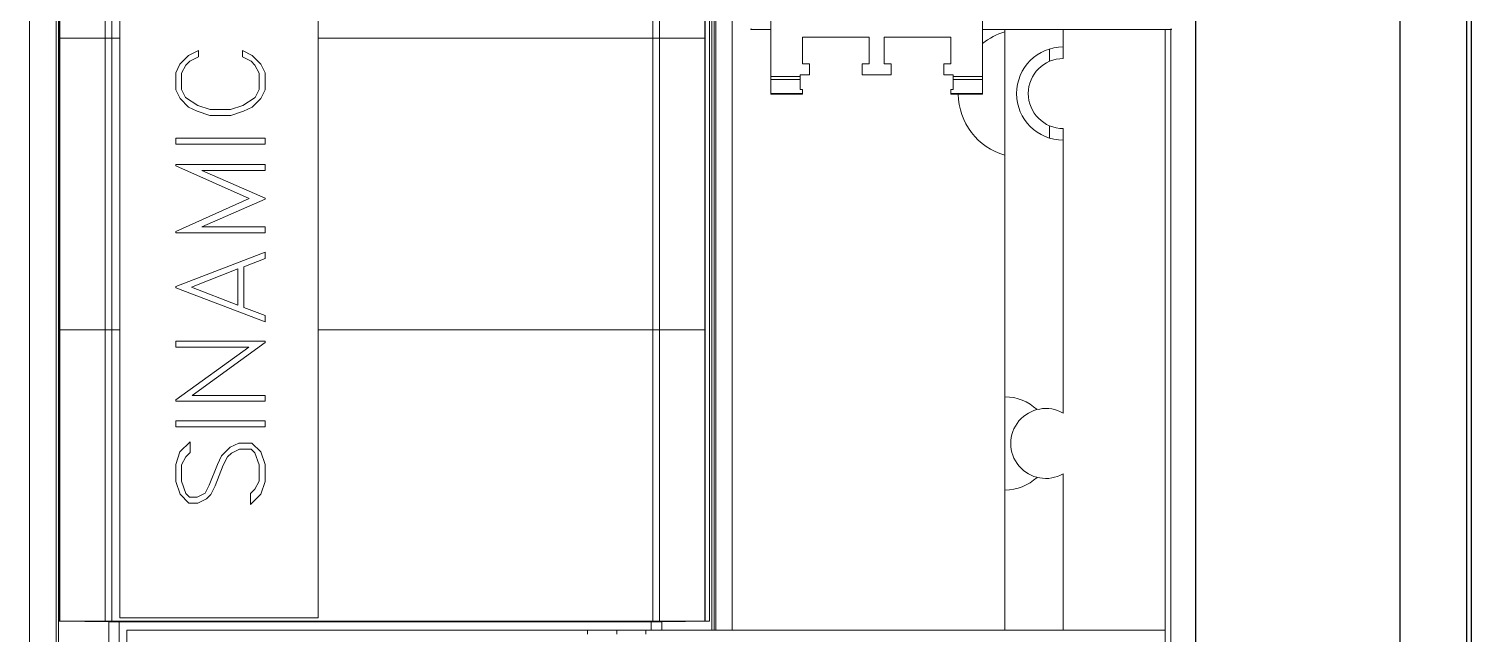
# Model space of a CAD drawing. Header units: millimetres. Extents: x 37984 to 70752, y 14140 to 37584.
# Drawn here: x 39848.4 to 40095.7, y 19335.2 to 19439 of the extents above; entities that cross this region are included whole.
import ezdxf

# ---------------------------------------------------------------- set-up
doc = ezdxf.new("R2010")
doc.units = ezdxf.units.MM
doc.set_wipeout_variables(frame=1)
doc.layers.add('! NO PLOT !', color=7, linetype='Continuous', true_color=0xff75dd, plot=False)
doc.layers.add('000-PI-Oprema', color=30, linetype='Continuous', lineweight=5)
doc.layers.add('000-SI-Oprema', color=30, linetype='Continuous', lineweight=5)
doc.layers.add('000-PI-ORMAR', color=2, linetype='Continuous')
doc.layers.add('002-PI-Kabelska kanalica', color=150, linetype='Continuous')

# ---------------------------------------------------------------- blocks, each defined once
blk = doc.blocks.new('8606.000_back')
at = {"layer": '000-PI-ORMAR'}
for p, q in [((48198.03, 36588.67), (48198.03, 38573.17)), ((48198.8, 38552.67), (48198.8, 36601.67))]:
    blk.add_line(p, q, dxfattribs=at)
blk = doc.blocks.new('6SL3220-3YE3X-1XXX')
blk.add_wipeout([(0, 31.9), (0, 165.4), (35.74, 165.4), (34.64, 166.78), (33.18, 167.6), (31.4, 167.91), (-3.6, 167.91), (-3.6, 169.1), (-3.53, 170.1), (-3.38, 170.1), (-3.38, 171.1), (-3.5, 171.1), (-3.5, 606.71), (2.92, 606.71), (2.92, 618.6), (26.16, 618.6), (26.6, 623.52), (27.58, 624.49), (28.9, 624.9), (163.9, 624.9), (165.22, 624.49), (166.2, 623.52), (166.64, 618.6), (189.88, 618.6), (189.88, 606.71), (196.5, 606.7), (196.5, 474.4), (194.75, 474.4), (194.5, 434.4), (196.5, 434.4), (196.5, 171.1), (196.18, 171.1), (196.18, 170.1), (196.33, 170.1), (196.4, 169.1), (196.4, 167.91), (161.4, 167.91), (159.72, 167.62), (158.17, 166.74), (157.06, 165.4), (193, 165.4), (193, 35.9), (192.76, 34.29), (192.04, 32.94), (191.99, 32.98), (190.9, 31.83), (189.54, 31.15), (188, 30.9), (148.9, 30.9), (148.9, 29.9), (147.75, 29.69), (146.78, 29.02), (146.12, 28.05), (145.9, 26.9), (145.9, 12.9), (146.12, 11.74), (146.78, 10.78), (147.73, 10.14), (148.9, 9.9), (150.07, 9.66), (151.02, 9.02), (151.69, 8.04), (151.9, 6.9), (151.9, 5.1), (151.64, 3.84), (150.92, 2.84), (149.8, 2.2), (146.1, 1.1), (142.4, 0), (141.5, -0.1), (136.4, -0.1), (135.5, 0), (128.1, 2.2), (126.98, 2.83), (126.27, 3.9), (126, 5.1), (126, 6.9), (126.23, 8.05), (126.88, 9.02), (127.88, 9.67), (130.13, 10.13), (131.12, 10.78), (131.77, 11.73), (132, 12.9), (132, 26.9), (131.76, 28.05), (131.12, 29.02), (130.13, 29.68), (129, 29.9), (129, 30.9), (57.3, 30.9), (57.3, 29.9), (56.17, 29.68), (55.18, 29.02), (54.56, 28.04), (54.3, 26.9), (54.3, 12.9), (54.54, 11.72), (55.18, 10.78), (56.19, 10.11), (57.3, 9.9), (58.5, 9.65), (59.42, 9.02), (60.05, 8.05), (60.3, 6.9), (60.3, 5.1), (60.06, 3.82), (59.27, 2.78), (58.2, 2.2), (54.5, 1.1), (50.8, 0), (49.9, -0.1), (44.8, -0.1), (43.9, 0), (40.2, 1.1), (36.5, 2.2), (35.4, 2.83), (34.66, 3.82), (34.4, 5.06), (34.4, 6.9), (34.62, 8.03), (35.28, 9.02), (36.29, 9.68), (37.4, 9.9), (38.55, 10.11), (39.52, 10.78), (40.17, 11.76), (40.4, 12.9), (40.4, 26.9), (40.17, 28.06), (39.52, 29.02), (38.55, 29.69), (37.4, 29.9), (37.4, 30.9), (3, 30.9), (1.42, 31.15)]).dxf.layer = '000-PI-Oprema'
at = {"layer": '000-PI-Oprema', "ltscale": 0.25}
for p, q in [((-3.5, 171.1), (-3.5, 606.7)), ((114.2, 209.5), (114.2, 539.87)), ((1.1, 177.57), (1.1, 514.9)), ((1.5, 177.64), (1.5, 514.9)), ((113.5, 209.5), (113.5, 514.9)), ((113.9, 209.5), (113.9, 514.9)), ((1.62, 211), (1.62, 511)), ((1.7, 211), (1.7, 511)), ((9.5, 211), (9.5, 511)), ((10.61, 211), (10.61, 511)), ((12, 211.6), (12, 510.6)), ((46, 211.6), (46, 510.6)), ((103.39, 211), (103.39, 511)), ((104.5, 211), (104.5, 511)), ((112.3, 211), (112.3, 511)), ((112.38, 211), (112.38, 511)), ((113.09, 211), (113.09, 511)), ((196.5, 171.1), (196.5, 434.4)), ((117, 209.5), (117, 371.1)), ((123.6, 301.4), (123.6, 314.5)), ((159.9, 301.4), (159.9, 314.5)), ((120.19, 312.6), (120.19, 312.5)), ((120.19, 312.5), (123.6, 312.5)), ((159.9, 312.5), (192.19, 312.5)), ((163.75, 209.5), (163.75, 312.5)), ((173.75, 307.5), (173.75, 312.5)), ((191.2, 175.62), (191.2, 312.5)), ((192.19, 312.5), (192.31, 312.5)), ((192.2, 175.98), (192.2, 312.5)), ((192.31, 312.5), (192.31, 312.6)), ((1.62, 311), (12, 311)), ((46, 311), (103.39, 311)), ((46, 311), (103.39, 311)), ((103.39, 311), (104.5, 311)), ((103.39, 311), (104.5, 311)), ((104.5, 311), (112.3, 311)), ((104.5, 311), (112.3, 311)), ((112.3, 311), (112.38, 311)), ((112.3, 311), (112.38, 311)), ((129.05, 311.2), (140.45, 311.2)), ((129.05, 306.6), (129.05, 311.2)), ((140.45, 306.6), (140.45, 311.2)), ((143.05, 311.2), (154.45, 311.2)), ((143.05, 306.6), (143.05, 311.2)), ((154.45, 306.6), (154.45, 311.2)), ((171.4, 307.02), (171.4, 309.15)), ((22.31, 306.56), (23.77, 308.03)), ((23.3, 306.35), (23.98, 307.03)), ((23.77, 308.03), (25.46, 308.87)), ((23.98, 307.03), (25.46, 307.79)), ((25.46, 307.79), (25.46, 308.87)), ((34.7, 308.03), (33.01, 308.87)), ((33.01, 307.79), (33.01, 308.87)), ((34.49, 307.03), (33.01, 307.79)), ((35.17, 306.35), (34.49, 307.03)), ((36.16, 306.56), (34.7, 308.03)), ((21.58, 305.07), (22.31, 306.56)), ((21.58, 302.13), (21.58, 305.07)), ((22.6, 304.99), (23.3, 306.35)), ((22.6, 302.22), (22.6, 304.99)), ((35.87, 304.99), (35.17, 306.35)), ((35.87, 302.22), (35.87, 304.99)), ((36.89, 305.07), (36.16, 306.56)), ((36.89, 302.13), (36.89, 305.07)), ((123.6, 304.4), (128.65, 304.4)), ((128.65, 304.7), (130.25, 304.7)), ((128.65, 302.2), (128.65, 304.7)), ((129.05, 306.6), (130.25, 306.6)), ((130.25, 304.7), (130.25, 306.6)), ((139.25, 306.6), (140.45, 306.6)), ((139.25, 304.7), (139.25, 306.6)), ((139.25, 304.7), (144.25, 304.7)), ((143.05, 306.6), (144.25, 306.6)), ((144.25, 304.7), (144.25, 306.6)), ((153.25, 306.6), (154.45, 306.6)), ((153.25, 304.7), (153.25, 306.6)), ((153.25, 304.7), (154.85, 304.7)), ((154.85, 302.2), (154.85, 304.7)), ((154.85, 304.4), (159.9, 304.4)), ((22.32, 300.64), (21.58, 302.13)), ((23.28, 300.84), (22.6, 302.22)), ((35.19, 300.84), (35.87, 302.22)), ((36.15, 300.64), (36.89, 302.13)), ((123.6, 303.9), (128.65, 303.9)), ((128.65, 302.2), (129.05, 302.2)), ((129.05, 301.4), (129.05, 302.2)), ((154.45, 302.2), (154.85, 302.2)), ((154.45, 301.4), (154.45, 302.2)), ((154.85, 303.9), (159.9, 303.9)), ((23.78, 299.17), (22.32, 300.64)), ((25.38, 299.46), (23.28, 300.84)), ((27.47, 298.76), (25.38, 299.46)), ((31, 298.76), (33.08, 299.46)), ((33.08, 299.46), (35.19, 300.84)), ((34.69, 299.17), (36.15, 300.64)), ((123.6, 301.5), (129.05, 301.5)), ((123.6, 301.4), (129.05, 301.4)), ((154.45, 301.5), (159.9, 301.5)), ((154.45, 301.4), (159.9, 301.4)), ((25.25, 298.47), (23.78, 299.17)), ((27.43, 297.74), (25.25, 298.47)), ((27.43, 297.74), (31.04, 297.74)), ((27.47, 298.76), (31, 298.76)), ((31.04, 297.74), (33.21, 298.47)), ((33.21, 298.47), (34.69, 299.17)), ((171.4, 293.85), (171.4, 295.98)), ((173.75, 246.7), (173.75, 295.5)), ((21.58, 293.83), (36.89, 293.83)), ((21.58, 292.81), (21.58, 293.83)), ((21.58, 292.81), (36.89, 292.81)), ((36.89, 292.81), (36.89, 293.83)), ((21.58, 289.34), (36.89, 289.34)), ((21.58, 289.08), (21.58, 289.34)), ((36.89, 288.32), (36.89, 289.34)), ((34.2, 283.48), (21.58, 289.08)), ((36.89, 283.58), (26.07, 288.32)), ((26.07, 288.32), (36.89, 288.32)), ((21.58, 277.87), (34.2, 283.48)), ((26.07, 278.63), (36.89, 283.37)), ((36.89, 283.37), (36.89, 283.58)), ((21.58, 277.61), (21.58, 277.87)), ((21.58, 277.61), (36.89, 277.61)), ((26.07, 278.63), (36.89, 278.63)), ((36.89, 277.61), (36.89, 278.63)), ((21.58, 268.43), (36.89, 274.28)), ((33.24, 271.81), (36.89, 273.23)), ((36.89, 273.23), (36.89, 274.28)), ((24.26, 268.32), (32.22, 271.42)), ((32.22, 265.23), (32.22, 271.42)), ((33.24, 264.84), (33.24, 271.81)), ((21.58, 268.21), (21.58, 268.43)), ((36.89, 262.37), (21.58, 268.21)), ((32.22, 265.23), (24.26, 268.32)), ((36.89, 263.43), (33.24, 264.84)), ((36.89, 262.37), (36.89, 263.43)), ((1.62, 261), (12, 261)), ((46, 261), (103.39, 261)), ((46, 261), (103.39, 261)), ((103.39, 261), (104.5, 261)), ((103.39, 261), (104.5, 261)), ((104.5, 261), (112.3, 261)), ((104.5, 261), (112.3, 261)), ((112.3, 261), (112.38, 261)), ((112.3, 261), (112.38, 261)), ((21.58, 259.06), (36.89, 259.06)), ((21.58, 258.04), (21.58, 259.06)), ((21.58, 258.04), (34.09, 258.04)), ((21.58, 248.97), (34.09, 258.04)), ((24.38, 249.75), (36.89, 258.81)), ((36.89, 258.81), (36.89, 259.06)), ((21.58, 248.73), (21.58, 248.97)), ((21.58, 248.73), (36.89, 248.73)), ((24.38, 249.75), (36.89, 249.75)), ((36.89, 248.73), (36.89, 249.75)), ((21.58, 245.38), (36.89, 245.38)), ((21.58, 244.36), (21.58, 245.38)), ((36.89, 244.36), (36.89, 245.38)), ((21.58, 244.36), (36.89, 244.36)), ((21.58, 237.88), (22.31, 240.08)), ((22.31, 240.08), (24.04, 241.8)), ((23.3, 239.19), (24.04, 239.93)), ((24.04, 239.93), (24.04, 241.8)), ((29.43, 239.39), (30.91, 240.86)), ((30.91, 240.86), (32.39, 241.57)), ((31.12, 239.85), (32.5, 240.55)), ((32.39, 241.57), (34.65, 241.57)), ((32.5, 240.55), (34.53, 240.55)), ((35.17, 239.91), (34.53, 240.55)), ((36.15, 240.08), (34.65, 241.57)), ((35.87, 237.83), (35.17, 239.91)), ((36.89, 237.88), (36.15, 240.08)), ((21.58, 234.98), (21.58, 237.88)), ((22.6, 237.81), (23.3, 239.19)), ((22.6, 235.02), (22.6, 237.81)), ((27.29, 234.34), (28.73, 237.92)), ((28.32, 234.22), (29.74, 237.77)), ((28.73, 237.92), (29.43, 239.39)), ((29.74, 237.77), (30.46, 239.19)), ((30.46, 239.19), (31.12, 239.85)), ((35.87, 235.04), (35.87, 237.83)), ((36.89, 234.98), (36.89, 237.88)), ((22.32, 232.78), (21.58, 234.98)), ((23.3, 232.94), (22.6, 235.02)), ((35.17, 233.68), (35.87, 235.04)), ((36.16, 232.78), (36.89, 234.98)), ((173.75, 209.5), (173.75, 236.3)), ((23.82, 231.26), (22.32, 232.78)), ((23.94, 232.3), (23.3, 232.94)), ((25.26, 232.3), (26.61, 232.98)), ((26.61, 232.98), (27.29, 234.34)), ((26.84, 232), (27.6, 232.76)), ((27.6, 232.76), (28.32, 234.22)), ((34.43, 232.92), (35.17, 233.68)), ((34.43, 231.05), (34.43, 232.92)), ((34.43, 231.05), (36.16, 232.78)), ((23.82, 231.26), (25.36, 231.26)), ((23.94, 232.3), (25.26, 232.3)), ((25.36, 231.26), (26.84, 232)), ((1.62, 211), (113.09, 211)), ((1.91, 211), (10.1, 210.91)), ((10.1, 178.07), (10.1, 210.91)), ((11.9, 210.9), (103.1, 210.9)), ((11.9, 178.1), (11.9, 210.9)), ((12, 211.6), (46, 211.6)), ((103.1, 209.5), (103.1, 210.9)), ((104.9, 210.91), (113.09, 211)), ((104.9, 209.5), (104.9, 210.91)), ((13.2, 209.5), (191.2, 209.5)), ((13.2, 177.69), (13.2, 209.5)), ((92.2, 208.8), (92.2, 209.5)), ((97.2, 208.8), (97.2, 209.5)), ((102.2, 208.8), (102.2, 209.5))]:
    blk.add_line(p, q, dxfattribs=at)
for points in [[(120.31, 312.5), (120.31, 312.54), (120.31, 312.6)], [(192.19, 312.6), (192.19, 312.54), (192.19, 312.5)], [(10.1, 210.91), (10.65, 210.9), (11.26, 210.9), (11.9, 210.9)], [(103.1, 210.9), (103.74, 210.9), (104.35, 210.9), (104.9, 210.91)]]:
    blk.add_lwpolyline(points, dxfattribs=at)
for centre, radius, start, end in [((166.75, 301.5), 11, 105.8266, 128.5155), ((173.75, 301.5), 8, 90, 270), ((173.75, 301.5), 6, 90, 270), ((166.75, 301.5), 11, 180.5208, 254.1734), ((163.75, 241.5), 8, 46.5675, 90), ((170.75, 241.5), 6, 60, 300), ((163.75, 241.5), 8, 270, 313.4327)]:
    blk.add_arc(centre, radius, start, end, dxfattribs=at)
blk = doc.blocks.new('SINAMICS_FSD_1mm')
at = {"layer": '000-SI-Oprema'}
blk.add_blockref('6SL3220-3YE3X-1XXX', (69205.2, 54000.1), dxfattribs=at)
blk = doc.blocks.new('8606.000_montažna')
at = {"layer": '! NO PLOT !'}
blk.add_line((51182.39, 38449.42), (51182.39, 36559.42), dxfattribs=at)
blk = doc.blocks.new('*U999')
at = {"layer": '002-PI-Kabelska kanalica'}
blk.add_line((-20, -100), (-20, 690), dxfattribs=at)

msp = doc.modelspace()

# ---------------------------------------------------------------- block references
at = {"xscale": -1, "rotation": 180}
msp.add_blockref('*U999', (40103.463, 19849.404), dxfattribs=at)
at = {"layer": '000-SI-Oprema'}
msp.add_blockref('SINAMICS_FSD_1mm', (-29353.193, -34873.746), dxfattribs=at)

# ---------------------------------------------------------------- next in the draw order: linework, layer by layer
at = {"layer": '000-PI-ORMAR', "ltscale": 0.25}
msp.add_line((40048.407, 20709.404), (40048.407, 18819.404), dxfattribs=at)

# ---------------------------------------------------------------- next in the draw order: block references
at = {"layer": '000-PI-Oprema'}
msp.add_blockref('8606.000_montažna', (-11133.988, -17740.014), dxfattribs=at)
at = {"layer": '000-PI-ORMAR'}
msp.add_blockref('8606.000_back', (-8103.11, -17811.766), dxfattribs=at)

doc.saveas('drawing.dxf')
